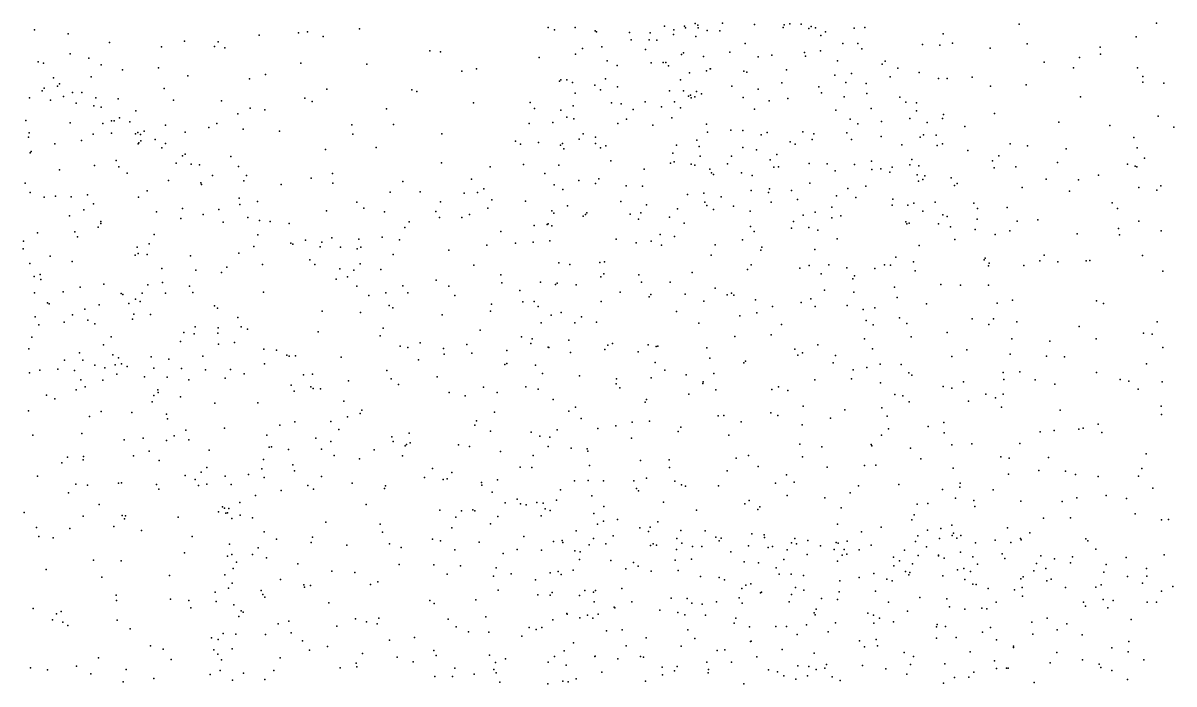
# Model space of a CAD drawing. Header units: metres. Extents: x -24.3 to 24.3, y -27.7 to 27.7.
# Drawn here: x -0.16 to 5.87, y 6.93 to 10.39 of the extents above; entities that cross this region are included whole.
import ezdxf

# ---------------------------------------------------------------- set-up
doc = ezdxf.new("R2010")
doc.units = ezdxf.units.M

msp = doc.modelspace()

# ---------------------------------------------------------------- linework, layer by layer
for p in [(2.5916, 10.368, -11.9312), (2.7315, 10.3675, -2.9335), (3.2003, 10.374, 3.902), (3.3048, 10.3741, -7.5598), (3.3093, 10.3666, 0.0997), (3.3599, 10.3876, -10.7801), (3.3752, 10.3801, 15.201), (3.3766, 10.366, -9.9336), (3.5036, 10.3909, 0.2946), (3.6707, 10.3831, -28.6765), (3.821, 10.3677, 1.9902), (3.8275, 10.3821, -1.31), (3.8572, 10.3864, 12.2356), (3.9151, 10.3842, -28.3727), (3.9674, 10.3721, 1.0213), (4.2494, 10.3672, -26.779), (5.0574, 10.3842, -1.5072), (5.7768, 10.3909, 3.2734), (-0.0987, 10.3561, 11.7432), (0.078, 10.3352, 0.2686), (1.0773, 10.3275, -28.4371), (1.2837, 10.3402, -12.4934), (1.3303, 10.3455, -0.3689), (1.4135, 10.3206, 12.1791), (1.6031, 10.3614, -0.4436), (2.6243, 10.3551, -29.1812), (2.8365, 10.3498, -4.877), (2.8437, 10.3447, -11.737), (3.0176, 10.3408, 17.2424), (3.1245, 10.3388, 15.4804), (3.2469, 10.3315, -7.1062), (3.2484, 10.3558, -29.0369), (3.3644, 10.32, 2.5595), (3.4237, 10.3519, 12.2093), (3.4892, 10.3505, -1.4582), (3.9564, 10.3628, 1.6217), (3.9909, 10.3654, 18.0744), (4.018, 10.3258, 1.384), (4.0427, 10.3457, 14.4723), (4.1928, 10.3639, -27.2718), (4.6596, 10.3346, 4.3822), (5.6697, 10.3187, -24.3045), (0.2947, 10.2895, 0.1009), (0.5667, 10.2663, -0.067), (0.6876, 10.2964, 12.075), (0.8433, 10.2688, -28.1248), (0.8622, 10.2917, -0.2164), (0.8976, 10.2611, 12.1545), (1.972, 10.2457, 12.3047), (2.7708, 10.2573, 16.7178), (2.8718, 10.2663, -0.276), (3.0256, 10.3025, -6.1321), (3.0998, 10.2516, 17.4909), (3.1191, 10.3037, 3.3652), (3.1607, 10.3004, 3.6626), (3.6228, 10.2845, 17.9321), (4.1338, 10.2838, -28.0614), (4.2127, 10.2836, -27.6412), (4.2334, 10.2564, 14.2953), (4.5513, 10.2789, 14.0065), (4.6425, 10.2755, -25.7391), (4.7087, 10.2859, 13.1086), (4.905, 10.2597, 4.1196), (5.0987, 10.2828, 3.9416), (5.4812, 10.2654, 3.4867), (-0.0789, 10.1881, 14.5529), (0.0886, 10.2292, -26.3529), (0.1855, 10.2076, -12.6936), (2.0272, 10.2407, -12.2825), (2.5442, 10.2105, 12.2746), (2.7343, 10.2278, -3.682), (2.8995, 10.1931, -2.4753), (3.2884, 10.2254, 17.7015), (3.2987, 10.2346, -1.7134), (3.4039, 10.2154, -9.3469), (3.5421, 10.2384, -29.0061), (3.69, 10.2133, 12.2774), (3.7616, 10.2223, 2.1894), (3.9332, 10.2363, 0.6918), (3.9381, 10.217, 4.6501), (4.0167, 10.245, 1.8752), (4.1052, 10.1938, 12.5067), (4.3563, 10.1915, -27.088), (5.1878, 10.1862, 3.7652), (5.3734, 10.2103, -24.6028), (5.483, 10.2274, 18.0835), (-0.052, 10.1805, 12.0517), (0.2508, 10.1726, -26.7902), (0.3614, 10.1466, 12.1784), (0.5502, 10.1568, -12.5666), (1.2966, 10.1817, -28.8247), (1.6417, 10.1761, -12.4115), (2.1395, 10.1386, -0.5146), (2.2155, 10.1513, -29.3146), (2.9518, 10.1689, -29.3296), (3.1297, 10.1822, -6.6833), (3.1937, 10.1843, 15.3058), (3.2073, 10.1844, 3.0898), (3.2213, 10.1662, -0.1402), (3.3316, 10.1305, -29.2623), (3.4195, 10.1407, 0.0184), (3.4386, 10.1508, -10.9418), (3.4416, 10.1508, 4.2908), (3.6155, 10.1382, 2.441), (3.6309, 10.1333, 0.2252), (3.8386, 10.1459, 14.6375), (4.1785, 10.1263, 1.063), (4.34, 10.1761, 12.6642), (4.4224, 10.1543, -26.5412), (4.534, 10.1315, 12.9829), (5.3423, 10.1558, -1.7711), (5.6773, 10.1559, 3.1914), (0.001, 10.1036, 15.0517), (0.0322, 10.072, 15.6112), (0.1975, 10.1095, 0.1935), (0.7049, 10.1154, 12.2735), (1.0271, 10.0981, 12.3428), (1.1112, 10.1214, -0.3393), (2.6497, 10.0873, 16.6242), (2.6568, 10.0943, 16.19), (2.6883, 10.0929, 16.9311), (2.7183, 10.0797, -4.3236), (2.8345, 10.0656, -5.3593), (2.8911, 10.0995, -5.6684), (3.2846, 10.0935, -7.4449), (3.815, 10.0777, 18.066), (4.0924, 10.1183, 14.4184), (4.1501, 10.0795, 1.9505), (4.2559, 10.0743, -1.521), (4.3809, 10.1089, 4.4797), (4.6348, 10.1001, 13.5311), (4.6797, 10.1005, 4.2188), (4.8104, 10.1071, -1.6268), (5.0937, 10.0677, 18.153), (5.7047, 10.0808, -1.9454), (5.705, 10.1115, 18.0023), (5.8151, 10.0771, -23.976), (-0.0586, 10.0366, 16.083), (-0.0479, 10.05, 0.4768), (0.0216, 10.0601, 14.1607), (0.0539, 10.0064, 12.6749), (0.1002, 10.028, 15.3561), (0.1495, 10.0268, 14.6837), (0.5807, 10.0485, -0.0724), (1.4327, 10.044, -29.0576), (1.8764, 10.0419, 12.4368), (1.9033, 10.0328, -0.5661), (2.7315, 10.0235, 12.3703), (2.8643, 10.0419, 17.3117), (2.9543, 10.0577, 15.6126), (3.2263, 10.0355, 3.4704), (3.2998, 10.0364, 12.3335), (3.3256, 10.0086, -1.9375), (3.3356, 10.0126, -7.8585), (3.3581, 10.005, 2.9434), (3.3676, 10.0325, 17.8564), (3.3938, 10.0207, -8.4767), (3.5533, 10.0597, -10.1091), (3.6903, 10.0453, -1.6309), (4.009, 10.0567, 2.188), (4.0222, 10.0263, 0.6468), (4.1405, 10.0052, 18.148), (4.2598, 10.0217, 1.3583), (4.9063, 10.0609, -25.261), (5.3785, 10.0045, 18.0648), (-0.125, 10.0001, 13.3675), (-0.0153, 9.9875, 13.1155), (0.1187, 9.9717, 12.9119), (0.2127, 9.9585, 15.0708), (0.2218, 9.9988, 14.364), (0.2505, 9.9505, -12.4345), (0.3389, 9.9938, 12.7028), (0.6296, 9.9879, 12.6336), (0.8803, 9.9835, 12.5176), (1.0305, 9.9454, -28.7641), (1.3165, 9.9973, -0.4277), (1.3547, 9.9802, 12.4444), (2.2006, 9.974, 12.4546), (2.4971, 9.9757, 12.4236), (2.7225, 9.9572, -3.5169), (2.9228, 9.9733, -0.3754), (2.9731, 9.9681, 12.3803), (3.0997, 9.9781, -11.5884), (3.1852, 9.9528, 17.7557), (3.2522, 9.9784, 3.2025), (3.283, 9.9473, 3.6683), (3.3397, 10.0003, 4.0449), (3.6118, 10.0007, 4.3622), (3.7474, 9.9841, 12.4196), (3.8458, 9.9953, 2.4241), (4.2829, 9.9441, 1.7324), (4.4329, 10.0025, 18.1586), (4.4639, 9.9765, 4.2832), (4.5203, 9.9727, 13.9334), (0.3458, 9.8947, 14.6703), (0.4311, 9.9308, -27.6755), (0.966, 9.9156, -0.3114), (1.1075, 9.937, 12.5181), (1.7449, 9.9428, -29.3002), (2.5191, 9.9437, 16.2965), (2.6568, 9.9349, 15.9866), (2.6879, 9.8992, -29.5508), (2.7247, 9.8898, -11.9726), (3.0008, 9.8874, 15.4227), (3.0353, 9.9389, -6.466), (3.2384, 9.8941, 15.1618), (3.6706, 9.9408, 0.127), (4.0967, 9.9355, 12.655), (4.1725, 9.8882, 14.3468), (4.4851, 9.8914, -27.9888), (4.5195, 9.9318, -26.9554), (4.6562, 9.8922, -25.9845), (4.6604, 9.9131, 4.0574), (4.9284, 9.9177, 3.7832), (5.7846, 9.9042, -22.1176), (-0.1448, 9.8805, -26.0842), (0.0887, 9.8694, 0.3362), (0.2593, 9.8651, -27.0966), (0.304, 9.8798, 15.5689), (0.3178, 9.8795, 13.0852), (0.4011, 9.8738, 0.0785), (0.4755, 9.8245, 14.0088), (0.5867, 9.8572, 13.0237), (0.815, 9.8442, -28.5444), (0.8564, 9.8645, -12.3965), (0.9942, 9.8353, 12.8113), (1.1838, 9.8244, 12.6892), (1.5636, 9.8577, 12.5802), (1.7814, 9.8592, 12.5546), (2.4917, 9.8652, 16.7369), (2.6162, 9.8702, -0.4792), (2.9551, 9.8654, -2.6493), (3.1391, 9.8561, -2.3035), (3.4192, 9.8623, 12.4324), (3.5479, 9.8309, 2.868), (3.6104, 9.8287, 14.8295), (4.2123, 9.8635, 12.8284), (4.336, 9.8761, 1.1096), (4.5758, 9.8698, 13.4798), (4.7719, 9.8494, 18.1293), (5.2643, 9.8722, -24.71), (5.5312, 9.8544, 3.0566), (5.8678, 9.8455, 2.7742), (-0.1298, 9.7931, 21.904), (-0.127, 9.8155, 22.3041), (0.1471, 9.7756, 16.3577), (0.2083, 9.8094, 16.1338), (0.3044, 9.8141, 15.8894), (0.4303, 9.8116, 15.0631), (0.442, 9.8173, 13.6884), (0.447, 9.7642, 15.6997), (0.4571, 9.8081, 13.3484), (0.4573, 9.7738, 15.3982), (0.5339, 9.7808, 14.4655), (0.6902, 9.8195, -0.121), (1.5675, 9.8087, -12.319), (2.0344, 9.8109, -12.3131), (2.4191, 9.7721, 16.4373), (2.5395, 9.766, 15.8241), (2.7532, 9.7831, -3.2489), (2.7746, 9.8118, 15.6225), (2.8386, 9.7937, 17.5504), (3.3687, 9.7785, 17.9816), (3.4253, 9.8202, 4.1396), (3.7063, 9.8057, -10.2895), (3.7379, 9.818, 2.7471), (3.8577, 9.7697, -29.2485), (3.9239, 9.8215, 18.1249), (3.9726, 9.7808, 2.6021), (3.9816, 9.8103, 14.514), (4.1554, 9.8161, 0.6871), (4.1785, 9.7809, 4.2977), (4.3343, 9.7965, 2.1189), (4.5394, 9.793, 18.124), (4.5555, 9.8063, 13.7912), (4.6223, 9.8047, -26.2911), (5.6575, 9.7927, 17.9768), (-0.1206, 9.7123, 16.837), (-0.1153, 9.7194, 0.725), (0.007, 9.7581, 0.5141), (0.4446, 9.7596, -12.2483), (0.5685, 9.7377, 14.7635), (0.5865, 9.7614, 14.2196), (0.6903, 9.7055, 13.9991), (1.4247, 9.729, 12.8086), (1.6903, 9.7395, -0.5644), (2.4467, 9.7563, 12.5629), (2.6551, 9.7516, -4.0737), (2.6663, 9.7608, -4.6762), (2.6732, 9.7331, 17.3599), (2.839, 9.7609, -5.8303), (2.8644, 9.7373, 12.5319), (2.8921, 9.7491, -0.4421), (3.2437, 9.7098, -11.5415), (3.2637, 9.7524, -0.3483), (3.3821, 9.7443, 3.1581), (3.6103, 9.7401, -9.4823), (3.6811, 9.7281, -9.8584), (3.885, 9.7575, 12.6277), (4.4428, 9.7528, 4.0867), (4.6283, 9.7494, -27.5006), (4.6554, 9.7585, 3.8938), (4.7885, 9.7244, -25.6492), (5.0097, 9.7586, 18.111), (5.1013, 9.7475, -24.9568), (5.3039, 9.7326, 3.0841), (5.6754, 9.7386, -21.7748), (0.2158, 9.6446, 0.3051), (0.3292, 9.6724, -27.5482), (0.6431, 9.6576, 15.2134), (0.6764, 9.6959, 13.7729), (0.7211, 9.6527, 14.4842), (0.766, 9.6485, 13.5744), (0.9296, 9.6924, 13.3467), (2.0324, 9.6601, 12.6921), (2.4619, 9.6501, -0.5826), (2.6475, 9.6475, 12.6081), (2.9184, 9.6692, -6.2354), (3.2311, 9.6577, -7.5037), (3.2512, 9.6645, 15.0718), (3.3404, 9.6523, -8.0273), (3.359, 9.647, 3.4624), (3.3861, 9.6942, 3.7892), (3.5292, 9.6537, -9.0055), (3.5509, 9.6943, -0.1756), (3.7541, 9.6743, -10.582), (3.7885, 9.7023, 4.287), (3.957, 9.6567, 0.2477), (4.0512, 9.6545, 12.8456), (4.195, 9.6515, 2.5739), (4.2848, 9.6677, 0.7844), (4.4852, 9.6488, 13.9497), (4.4955, 9.677, 1.8391), (4.5325, 9.6436, -28.4958), (4.9178, 9.6696, -1.8613), (4.9502, 9.6967, 3.4502), (5.2575, 9.6614, -1.9538), (5.6238, 9.6525, -22.3573), (5.7135, 9.6841, -23.94), (0.0325, 9.6227, 22.033), (0.3421, 9.639, 16.3307), (0.3864, 9.6061, -27.8366), (0.8333, 9.5939, 14.2249), (0.9695, 9.6406, -28.8999), (1.0106, 9.5937, 13.5348), (1.4622, 9.6044, 13.0047), (2.2873, 9.638, 16.6487), (2.5743, 9.6028, -12.1287), (3.0932, 9.6256, -6.9452), (3.4371, 9.6261, 3.9965), (3.4467, 9.6068, -8.6773), (3.4558, 9.5984, 14.9041), (3.6025, 9.6072, -11.0709), (3.6597, 9.5923, 18.1079), (3.7732, 9.6364, 14.6905), (3.7977, 9.6391, 0.0405), (4.0944, 9.6178, 0.4151), (4.2851, 9.625, 14.2289), (4.3337, 9.628, 13.0927), (4.3794, 9.61, 18.1571), (4.3927, 9.6366, 2.2938), (4.5236, 9.5974, 1.3311), (4.5627, 9.591, 3.7766), (4.9266, 9.6329, -25.3509), (5.0397, 9.6392, 3.2476), (5.4729, 9.5942, 17.998), (5.6654, 9.6418, 2.791), (5.673, 9.6387, -2.0494), (-0.1473, 9.5526, 21.3052), (0.6026, 9.5676, 15.9238), (0.7716, 9.5539, -12.1278), (0.7761, 9.5455, 15.549), (0.9973, 9.5654, -0.2849), (1.1923, 9.5464, 13.4177), (1.3503, 9.5795, -0.4903), (1.4636, 9.5533, -12.1911), (1.8308, 9.5617, -0.6111), (2.1891, 9.5745, 16.1677), (2.2537, 9.5236, 12.7556), (2.6223, 9.544, -4.322), (2.7518, 9.5675, -5.6146), (2.8395, 9.5504, 12.6471), (2.8566, 9.575, 15.3224), (2.9995, 9.5386, 17.8988), (3.0855, 9.5378, 12.6297), (3.7493, 9.5242, 12.6851), (3.9618, 9.5528, 4.2093), (4.1597, 9.5251, 18.2195), (4.2535, 9.5368, -29.0381), (4.5296, 9.564, 13.6327), (4.5521, 9.5717, 2.1282), (4.701, 9.5806, -26.787), (4.7191, 9.5402, -27.1404), (4.7319, 9.5509, 3.5001), (5.0735, 9.5304, 3.0428), (5.199, 9.5745, 18.0394), (5.3687, 9.5702, -24.5088), (5.6829, 9.5306, 17.9635), (5.7992, 9.5382, -23.6663), (-0.1212, 9.5035, -11.8348), (-0.0484, 9.4799, -26.4368), (0.0107, 9.4855, 21.6333), (0.0941, 9.4807, 22.2578), (0.179, 9.492, 16.8403), (0.4458, 9.4799, 16.5573), (0.4907, 9.5135, -28.2338), (0.9727, 9.475, 14.3974), (1.7629, 9.5061, -12.2327), (1.9206, 9.5077, 12.8994), (2.1512, 9.5002, -29.7058), (2.2209, 9.5044, 17.0163), (2.2962, 9.4659, 15.7723), (2.6682, 9.5204, 17.6618), (3.3208, 9.4943, 18.121), (3.4065, 9.501, 12.6653), (3.4968, 9.4811, -0.3479), (3.6541, 9.5153, -1.9824), (3.7454, 9.504, -29.4636), (3.8644, 9.5143, 18.1813), (3.8966, 9.4682, -10.3863), (4.0999, 9.4866, 14.4085), (4.2023, 9.4782, 3.9416), (4.3959, 9.4697, 2.7238), (5.3215, 9.5107, 2.8792), (5.7777, 9.5156, -22.8704), (0.1601, 9.4136, 21.9417), (0.2094, 9.4449, -27.2548), (0.5398, 9.4025, -11.8875), (0.6769, 9.4207, -28.5092), (0.8673, 9.4155, 15.9091), (0.9769, 9.4414, 14.811), (1.0687, 9.4576, 13.846), (1.4311, 9.4085, 13.3975), (1.5893, 9.4528, -0.5551), (1.6254, 9.423, -29.5165), (1.7348, 9.4036, 13.1148), (2.003, 9.405, 16.8748), (2.0268, 9.455, 16.3042), (2.2748, 9.4221, 17.2542), (2.4716, 9.4587, 17.5003), (2.6108, 9.4088, 15.4183), (2.6925, 9.4337, -3.4409), (2.9706, 9.4575, -6.6099), (3.1058, 9.4397, -29.7529), (3.269, 9.4186, -0.4593), (3.4121, 9.4537, -29.6533), (3.4226, 9.4363, 3.395), (3.4568, 9.416, -11.4234), (3.5619, 9.432, 3.6379), (3.6491, 9.4072, 3.357), (3.7579, 9.4544, 3.1222), (3.989, 9.4019, 0.0916), (4.0759, 9.4272, 3.0463), (4.3914, 9.4379, 13.2541), (4.4744, 9.4385, 2.9814), (4.5065, 9.4475, 1.0871), (4.5519, 9.4062, 3.208), (4.6174, 9.4538, 1.5834), (4.8199, 9.4481, 3.084), (4.8392, 9.42, 2.6978), (4.994, 9.4265, 18.0874), (5.5439, 9.4508, -22.0854), (5.5728, 9.4212, 2.617), (0.084, 9.3824, 17.1576), (0.2488, 9.3525, 22.4979), (0.2489, 9.342, 0.526), (0.6678, 9.3674, 16.5374), (0.7842, 9.3889, 16.1621), (0.8896, 9.3487, -0.1397), (1.0189, 9.3741, 15.271), (1.0786, 9.3584, 15.669), (1.1355, 9.3516, 14.2989), (1.2356, 9.3415, -0.3954), (1.8632, 9.3499, 16.0939), (2.0218, 9.3736, 15.8331), (2.1391, 9.374, -0.6957), (2.1783, 9.3895, 12.9167), (2.6199, 9.3956, -3.8061), (2.7736, 9.3811, -0.5954), (2.7868, 9.389, -5.9569), (2.793, 9.398, -3.1535), (3.0209, 9.3911, -0.5304), (3.0643, 9.3642, -2.623), (3.0756, 9.3983, 15.1492), (3.2266, 9.3744, -7.6804), (3.3026, 9.3436, -8.0512), (3.8759, 9.3523, -9.8254), (3.9268, 9.386, 3.3171), (4.0766, 9.3714, -29.293), (4.1242, 9.3819, 3.7357), (4.4644, 9.3513, 13.4613), (4.4804, 9.3444, 18.2067), (4.6578, 9.3881, 2.2615), (4.6796, 9.3782, 1.7885), (4.8371, 9.3644, -26.1041), (5.0475, 9.3542, -1.9201), (5.1545, 9.3618, 2.7442), (5.683, 9.354, -21.797), (-0.0833, 9.2933, 1.1632), (0.1127, 9.2992, -26.851), (0.2349, 9.3227, 22.7711), (0.5284, 9.2849, 0.1601), (1.0715, 9.2823, -11.9186), (1.8413, 9.3214, 16.3094), (2.3427, 9.2999, 17.5878), (2.5178, 9.3311, 17.7411), (2.5855, 9.3364, -4.8428), (2.5903, 9.3397, -4.5392), (2.6094, 9.3304, -5.1757), (3.1782, 9.284, -11.7982), (3.65, 9.3264, 18.2353), (3.6702, 9.3007, 12.8093), (3.865, 9.318, -0.1222), (3.9553, 9.3207, -1.9753), (4.0036, 9.3069, 12.9732), (4.4692, 9.3404, 13.8679), (4.6347, 9.3396, 1.3439), (4.6979, 9.3249, -28.3531), (4.8264, 9.3102, -26.7311), (4.9311, 9.2847, -25.593), (5.0081, 9.3039, 2.4742), (5.361, 9.2877, 18.0483), (5.5768, 9.3151, -24.0591), (5.5834, 9.2831, 18.0144), (5.801, 9.3042, 17.977), (-0.1571, 9.2498, 1.7865), (0.1261, 9.2721, 21.5531), (0.5019, 9.2347, 16.9743), (1.0494, 9.2213, 16.4108), (1.2437, 9.2392, 15.4275), (1.2544, 9.234, 14.6017), (1.321, 9.2549, 14.1356), (1.4067, 9.245, 15.9333), (1.458, 9.2671, 13.6676), (1.5998, 9.2591, -12.0936), (1.7209, 9.2712, -0.5954), (1.8124, 9.2571, 16.9654), (2.2691, 9.2287, -29.8422), (2.4204, 9.2388, -0.73), (2.5129, 9.2447, -12.1781), (2.5996, 9.2518, 12.914), (2.9476, 9.2602, 18.0702), (3.0518, 9.2412, -7.0995), (3.1298, 9.2488, 12.8227), (3.1843, 9.2282, -0.5445), (3.2524, 9.2743, 18.2285), (3.4656, 9.2297, 12.8376), (3.6093, 9.2562, -9.0621), (4.105, 9.2622, 18.2975), (4.5332, 9.2275, 0.8885), (4.7204, 9.2586, 1.588), (-0.1588, 9.2093, 21.0449), (-0.0161, 9.1715, 23.2534), (0.4289, 9.1754, 21.9598), (0.4383, 9.2181, 22.3589), (0.4445, 9.1844, 0.3365), (0.4908, 9.18, -11.6038), (0.7181, 9.1735, 0.0402), (0.9706, 9.187, 16.644), (1.3965, 9.2201, 16.372), (1.5042, 9.2178, 15.685), (1.59, 9.2092, 16.6918), (1.6107, 9.2173, 16.216), (1.7792, 9.179, 15.6356), (2.0714, 9.2022, 15.5811), (3.4443, 9.1764, -0.4839), (3.7053, 9.2016, 14.69), (3.7089, 9.2186, -0.3392), (3.9872, 9.206, 14.506), (4.4118, 9.1659, -28.9793), (5.1878, 9.1765, -24.9832), (5.7024, 9.175, -23.3527), (-0.1224, 9.1327, 17.6956), (0.0981, 9.1424, 17.503), (0.5676, 9.1057, 22.7336), (0.9092, 9.1129, -11.699), (1.0944, 9.1272, -0.2237), (1.3422, 9.1511, 15.014), (1.3686, 9.1278, 16.7389), (1.5, 9.1042, -0.501), (1.607, 9.1314, 15.3726), (1.7149, 9.1021, 17.212), (2.2021, 9.1239, 13.1776), (2.6474, 9.1359, -3.5891), (2.705, 9.1279, 18.024), (2.8618, 9.137, -12.0729), (2.8852, 9.1407, -6.5392), (3.6349, 9.1014, 18.3889), (3.6536, 9.1258, -29.6194), (3.9086, 9.109, 18.3961), (3.9578, 9.122, -0.1678), (4.0603, 9.1257, -10.0325), (4.1556, 9.1106, 13.1347), (4.3007, 9.1064, 13.3209), (4.3523, 9.1262, 0.397), (4.384, 9.1232, 14.062), (4.5037, 9.1407, 0.6871), (4.8739, 9.1519, -27.3845), (4.8787, 9.1603, 1.8847), (4.8969, 9.1204, -26.3564), (4.9005, 9.1352, 18.185), (5.0812, 9.1219, 2.1469), (5.1647, 9.1467, 18.1265), (5.2599, 9.1408, 2.4132), (5.4075, 9.1471, -1.9888), (5.4269, 9.1475, -24.3892), (-0.1004, 9.0651, 2.438), (-0.0686, 9.0757, 2.067), (-0.0661, 9.0489, 23.5392), (0.7461, 9.0986, 17.032), (0.8798, 9.086, -28.869), (1.4816, 9.0508, 14.6511), (1.5406, 9.0623, -29.5345), (1.5737, 9.0973, 14.0595), (2.0053, 9.0454, -12.1381), (2.3429, 9.073, 15.3886), (2.8671, 9.0627, -0.6792), (2.8817, 9.0791, 15.0551), (3.0663, 9.0739, -29.8391), (3.3444, 9.0858, 14.8475), (4.0206, 9.0783, -10.775), (4.1862, 9.0517, 14.2838), (4.1951, 9.0684, 18.3636), (4.5118, 9.0941, -1.9581), (5.8091, 9.093, 18.1743), (0.0522, 8.9842, 1.508), (0.1406, 9.0083, -11.2676), (0.2637, 9.0237, 21.3819), (0.4955, 9.0217, -28.2206), (0.5723, 9.034, 23.0899), (0.7132, 9.0144, 22.5928), (0.7309, 8.9809, 22.933), (1.1011, 8.9835, 17.1576), (1.5898, 9.0135, 14.3235), (1.8293, 9.0166, 13.6823), (1.8556, 8.9799, 15.2526), (2.0714, 9.0144, 13.3829), (2.348, 9.0318, 17.8909), (2.4433, 8.9916, -0.7829), (2.5503, 9.0356, -4.3367), (2.6293, 9.023, -5.5744), (2.6382, 9.0292, 13.1155), (2.738, 9.0208, -29.911), (2.9674, 8.9828, -6.953), (3.0799, 9.0356, -7.3464), (3.23, 9.0353, -7.879), (3.4652, 9.0034, -2.3351), (4.0383, 8.9938, 14.4683), (4.1911, 8.9832, -29.2447), (4.4048, 9.009, 13.8152), (4.6462, 9.022, 0.974), (4.75, 9.0187, 1.286), (4.8964, 9.0199, 1.688), (-0.098, 8.979, 2.9712), (-0.0313, 8.9262, 2.6763), (-0.0212, 8.9212, 23.7823), (0.3549, 8.9758, 17.5604), (0.3631, 8.9707, 23.4018), (0.395, 8.9235, -27.8912), (0.43, 8.9462, -11.3034), (0.4538, 8.9339, 0.5501), (0.4652, 8.9768, 21.6286), (0.5868, 8.9782, 21.836), (1.6518, 8.9659, 15.0293), (1.7404, 8.9783, 17.4851), (2.1026, 8.965, 15.26), (2.2935, 8.9201, -12.1636), (2.4583, 8.9328, 13.2686), (2.5171, 8.9331, 18.0756), (2.8681, 8.9331, 13.0634), (3.1194, 8.9586, -2.6913), (3.1286, 8.9696, -0.6454), (3.3089, 8.9723, -8.2146), (3.4052, 8.9359, -29.7821), (3.5283, 8.9692, -8.8266), (3.5514, 8.9781, -0.5034), (3.5639, 8.9661, -11.5081), (3.6768, 8.9422, 12.9597), (3.916, 8.9287, 13.0321), (3.9663, 8.9469, -9.5823), (4.4191, 8.9546, 18.3634), (4.5726, 8.922, 0.6183), (4.9415, 8.9243, -26.6491), (5.0229, 8.9409, -25.7901), (5.4613, 8.9373, 18.1862), (5.4988, 8.9229, 2.326), (0.1009, 8.8647, 21.1768), (0.1657, 8.8941, -26.8476), (0.2402, 8.9162, 23.6234), (0.422, 8.8673, 21.4058), (0.5085, 8.8664, 23.5397), (0.8436, 8.9117, 17.304), (0.8594, 8.899, -11.4281), (1.408, 8.8831, 17.4632), (1.609, 8.8763, -11.8833), (1.7587, 8.9121, 13.9371), (1.7776, 8.9013, -0.5943), (2.0358, 8.8638, 13.6541), (2.2892, 8.8825, 15.1495), (2.5386, 8.9068, 15.0598), (2.607, 8.8629, -3.7341), (2.6593, 8.8757, -0.7873), (3.2636, 8.8812, 12.9808), (3.5948, 8.8593, 18.5952), (3.6842, 8.8752, -9.1046), (3.7653, 8.9072, -2.165), (3.9882, 8.9069, 18.5433), (4.1563, 8.9127, 13.2319), (4.2411, 8.8926, -10.219), (4.3019, 8.9002, 13.4429), (-0.0958, 8.8542, 3.2446), (-0.0759, 8.8113, 18.0371), (0.0572, 8.8264, 2.479), (0.1803, 8.8357, 17.8396), (0.2173, 8.817, 1.398), (0.4144, 8.8407, 17.7278), (0.7425, 8.8009, 21.748), (0.9653, 8.8502, 22.4464), (0.9837, 8.8004, 22.9732), (2.5549, 8.8229, -5.162), (2.7314, 8.8215, -12.1407), (2.7651, 8.8541, 18.3229), (2.8438, 8.8258, -3.1248), (3.3798, 8.8201, 18.618), (3.812, 8.8141, 14.6246), (4.2569, 8.8337, 0.0298), (4.2925, 8.8116, 14.2491), (4.4304, 8.8487, 13.971), (4.4696, 8.8187, -28.9245), (4.8112, 8.8426, -28.1945), (4.8984, 8.814, 1.4531), (4.9227, 8.8427, -27.2054), (5.0454, 8.8268, 18.2943), (5.3709, 8.8029, 2.1542), (5.7795, 8.8267, 18.3128), (-0.1132, 8.747, 20.9588), (0.3026, 8.7481, 1.0622), (0.6837, 8.7722, 0.3059), (0.7365, 8.7639, -28.4943), (0.8618, 8.7676, 0.1004), (0.8627, 8.7965, 23.3448), (1.0166, 8.7886, 22.2219), (1.3861, 8.7759, -29.4397), (1.7108, 8.7542, -29.6962), (1.7272, 8.7946, 17.8251), (2.2357, 8.7841, -29.9197), (2.4518, 8.7481, 18.2506), (3.5684, 8.7509, 14.7337), (3.7582, 8.7599, -0.4813), (4.4924, 8.7493, 0.3276), (4.6795, 8.7714, 18.3931), (5.019, 8.7388, -1.952), (5.4607, 8.739, -24.3705), (5.7087, 8.7689, -22.8442), (5.7541, 8.763, 2.3048), (-0.1289, 8.6865, 24.1696), (0.2625, 8.7068, 1.7686), (0.6654, 8.7248, -11.155), (0.865, 8.7102, 17.6655), (0.9478, 8.7186, 21.9308), (1.1029, 8.6848, 17.6586), (1.1689, 8.6785, -29.0957), (1.8157, 8.6999, 14.5442), (1.8558, 8.6934, 17.9912), (1.9214, 8.7178, -0.63), (2.0429, 8.6886, 13.8541), (2.1652, 8.709, -0.729), (2.5005, 8.7135, -4.8462), (2.5066, 8.7384, -4.3774), (2.5906, 8.6954, 13.3528), (2.5948, 8.6935, 14.9059), (2.6989, 8.732, -6.0838), (2.887, 8.6819, 13.2183), (2.9035, 8.7061, 14.8311), (2.9274, 8.7135, 18.5462), (3.1148, 8.7064, 13.0883), (3.1568, 8.6976, -0.7299), (3.1647, 8.6997, 18.6629), (3.421, 8.6913, -0.6662), (3.8833, 8.6844, 13.086), (4.0028, 8.7063, -2.1515), (4.2479, 8.7376, 18.5562), (4.2888, 8.6857, -10.7015), (4.7831, 8.6807, 1.0113), (5.2174, 8.7265, 2.0103), (5.8101, 8.6923, -22.4561), (0.0581, 8.6273, -26.3208), (0.1371, 8.6652, -10.9396), (0.1537, 8.6262, 2.8523), (0.3115, 8.6539, 24.1176), (0.3418, 8.6382, 21.2667), (0.5129, 8.6447, 17.9659), (0.6039, 8.6325, -28.1728), (0.7826, 8.6483, 23.8218), (1.223, 8.6537, 22.7543), (1.2342, 8.6482, 22.4902), (1.2686, 8.649, -11.4505), (1.5076, 8.6422, -0.3951), (1.9114, 8.6284, 14.3588), (2.0469, 8.658, -11.9992), (2.1904, 8.6631, 14.9642), (2.3737, 8.6768, 13.4882), (2.7077, 8.6662, -29.9771), (3.0623, 8.6697, -7.494), (3.4372, 8.6367, 18.7788), (3.6237, 8.6215, -8.9169), (3.8991, 8.6526, -29.4719), (3.9226, 8.6652, -9.3681), (4.0959, 8.6514, -0.3293), (4.7039, 8.6466, -28.4213), (5.0106, 8.6578, -26.3915), (5.1999, 8.6475, -25.2578), (5.2944, 8.6437, -1.8938), (-0.1248, 8.5612, 3.7132), (-0.0713, 8.5738, 18.2511), (0.0236, 8.5789, 3.4017), (0.1101, 8.5735, 24.3119), (0.2177, 8.6008, -26.8966), (0.2696, 8.5873, 2.3145), (0.3239, 8.6018, 2.0119), (0.3566, 8.6071, -27.3992), (0.3871, 8.5937, 1.6215), (0.5265, 8.5852, 0.8236), (0.6706, 8.5836, 24.0884), (0.797, 8.5756, 0.295), (0.927, 8.5774, 17.8646), (1.1058, 8.6083, -0.0748), (1.7462, 8.5724, -0.5268), (2.3632, 8.6046, -0.7827), (2.374, 8.6092, -12.1064), (2.5253, 8.6, -4.0327), (3.1518, 8.6146, -7.8362), (3.2012, 8.5739, -12.0136), (3.615, 8.6129, -11.6168), (4.0833, 8.6125, 18.7128), (4.1883, 8.5765, -29.1922), (4.2597, 8.5882, 14.3632), (4.3298, 8.6058, -0.0101), (4.4389, 8.6034, 13.6145), (4.48, 8.5597, -10.4644), (4.9739, 8.5626, 1.4305), (5.0609, 8.5651, -25.9553), (5.4619, 8.562, 18.3914), (5.7231, 8.6082, -1.7664), (0.1432, 8.5237, 3.2179), (0.2589, 8.5221, 2.6748), (0.3325, 8.5533, 18.1019), (0.478, 8.5389, 24.2544), (0.5962, 8.5382, 21.3587), (0.7099, 8.5247, 0.4907), (0.8998, 8.5326, -28.6111), (1, 8.5556, 23.7652), (1.3099, 8.5503, 18.0188), (1.3562, 8.5528, 22.9026), (1.5458, 8.5182, 18.1114), (1.7686, 8.5285, -11.7489), (1.8075, 8.5003, 18.1919), (2.0089, 8.5402, 14.6466), (2.5618, 8.5563, -5.3078), (2.7558, 8.5452, 14.7362), (2.947, 8.5035, -0.8404), (2.9481, 8.5288, 18.7175), (3.131, 8.5349, 14.771), (3.3131, 8.5499, 13.1184), (3.4006, 8.5044, -8.5067), (3.4024, 8.5135, -29.7749), (3.4579, 8.5568, 14.7793), (3.9881, 8.5245, 13.2231), (4.1796, 8.5297, -11.0396), (4.3319, 8.5081, -9.877), (4.4949, 8.5488, 13.9498), (4.765, 8.5139, -28.1344), (4.9773, 8.5258, -26.7498), (5.1404, 8.5233, -25.5554), (5.2442, 8.5007, 18.4006), (5.5865, 8.5252, 2.1556), (5.6322, 8.5177, -23.9511), (5.8059, 8.5138, -23.1198), (-0.0353, 8.4441, 20.9235), (0.1195, 8.4712, 18.2285), (0.1666, 8.487, 21.1067), (0.5266, 8.4412, 1.2496), (0.5473, 8.4724, 18.1306), (0.5493, 8.4573, 1.0088), (1.246, 8.4953, 23.5355), (1.2612, 8.465, 21.9601), (1.3485, 8.4868, -29.2538), (1.3609, 8.4783, 23.259), (1.3989, 8.476, -0.258), (2.0724, 8.4577, 14.4418), (2.1556, 8.4408, 18.4237), (2.2521, 8.4861, 14.8067), (2.3243, 8.4584, 13.7927), (2.4733, 8.4869, 13.5712), (2.539, 8.4749, 18.5844), (2.9667, 8.4812, -7.2439), (3.3275, 8.4492, 18.9346), (3.4697, 8.4713, -0.7269), (3.7629, 8.4736, -2.3016), (3.7964, 8.4873, -0.5614), (3.8454, 8.4675, -11.4536), (4.4068, 8.4471, 18.6764), (4.4483, 8.4407, -2.0364), (4.6587, 8.4893, 18.5403), (4.7039, 8.4806, 0.6642), (4.8825, 8.4496, -27.5037), (4.973, 8.4481, -1.8978), (5.6803, 8.4756, 18.4866), (0.0079, 8.4253, 24.5308), (0.5173, 8.4083, 2.0523), (0.6664, 8.435, -10.8984), (0.8448, 8.4026, 18.1408), (1.0707, 8.4027, 23.9934), (1.5216, 8.4131, 22.3814), (2.6163, 8.4206, -5.714), (2.7341, 8.3812, -6.4059), (3.0984, 8.4079, -29.8781), (3.105, 8.4214, 13.2702), (3.9267, 8.3853, 18.9179), (4.3386, 8.3771, -0.1467), (4.4813, 8.4084, -28.7548), (4.7924, 8.413, 0.8673), (4.9332, 8.4295, -27.1403), (4.9649, 8.3817, 1.2938), (5.801, 8.3867, 2.2141), (-0.1307, 8.3616, 18.4254), (0.1895, 8.3314, 3.3203), (0.25, 8.3579, -10.7412), (0.4109, 8.3531, 2.8388), (0.5918, 8.3446, 1.5347), (0.5978, 8.3205, 1.833), (1.5396, 8.3301, 23.3885), (1.6065, 8.3477, -0.3826), (1.6147, 8.3657, 23.0012), (2.3108, 8.3551, 18.5889), (2.6993, 8.3593, -3.5525), (2.7635, 8.3223, -12.2073), (3.4813, 8.3364, 14.7029), (3.5116, 8.3365, 13.1934), (3.7573, 8.3507, 13.1992), (3.7931, 8.3368, 14.6846), (4.0695, 8.3238, 14.5701), (4.1435, 8.3662, -0.3896), (4.3666, 8.3342, 13.5147), (5.2713, 8.3658, -25.0958), (5.8025, 8.3419, -23.4265), (0.6932, 8.2612, 1.0277), (0.8962, 8.2718, -28.3333), (1.1858, 8.2868, 21.7368), (1.2647, 8.3045, -0.1116), (1.4522, 8.3058, 18.3228), (1.4948, 8.2644, 23.7349), (2.2061, 8.2874, -0.7092), (2.2158, 8.3102, 14.5433), (2.6381, 8.2621, 13.6096), (2.851, 8.2684, -6.932), (2.945, 8.2825, -0.8946), (3.03, 8.3018, -7.5872), (3.1219, 8.3081, -7.8774), (3.2855, 8.2763, -12.1098), (3.602, 8.3047, 19.0164), (3.9218, 8.2885, -0.5684), (4.3725, 8.2675, 14.3494), (4.5805, 8.2791, 14.068), (4.6629, 8.3013, 0.3975), (5.2398, 8.2583, 18.5131), (5.3693, 8.2649, 1.9143), (5.3926, 8.2705, -24.6382), (5.4712, 8.2918, -1.7687), (-0.1076, 8.2341, 3.8654), (0.1496, 8.2432, 18.3994), (0.3705, 8.2093, 21.154), (0.4703, 8.2192, 3.0005), (0.5922, 8.2066, 2.7025), (0.6324, 8.2314, -27.6778), (0.7101, 8.2092, 1.253), (1.1175, 8.234, 24.2372), (1.3748, 8.2178, -29.1154), (1.4532, 8.2004, -0.272), (1.7729, 8.2259, -0.5154), (1.7792, 8.2016, 22.278), (1.8623, 8.2442, 18.4859), (2.2887, 8.2556, 14.3091), (2.5013, 8.2497, 13.7979), (2.5476, 8.2295, -4.1734), (2.5994, 8.2237, 14.5663), (3.0279, 8.2179, 14.6374), (3.2717, 8.2536, -8.284), (3.5364, 8.2335, -2.4888), (4.3368, 8.235, 18.8466), (4.6643, 8.2459, -10.5792), (5.1668, 8.2523, 1.7148), (5.4895, 8.2482, 18.5565), (0.5021, 8.1498, -27.0927), (0.816, 8.1559, 24.5168), (1.1292, 8.1717, 21.5562), (1.142, 8.1735, -28.6931), (1.2314, 8.1595, 18.36), (1.4036, 8.1615, 24.0622), (1.6792, 8.1578, -29.4691), (1.8415, 8.1788, 23.1478), (1.849, 8.1847, 22.6253), (1.8688, 8.1942, 22.8576), (2.1208, 8.1834, 18.6487), (2.1791, 8.1742, -29.8292), (2.3406, 8.1486, -0.8147), (2.5912, 8.1746, -0.8722), (2.7109, 8.1667, -29.895), (2.7943, 8.1626, -3.3366), (2.7994, 8.151, 18.9585), (3.9091, 8.187, -11.5843), (4.0233, 8.1738, 13.2716), (4.2823, 8.1855, -2.1179), (4.2859, 8.1777, -9.7259), (4.4874, 8.1658, -28.5572), (4.7043, 8.1835, -1.9952), (4.8087, 8.1892, 0.7386), (5.0612, 8.1911, -26.13), (5.7229, 8.1375, -1.6059), (0.0444, 8.0897, 20.9377), (0.0738, 8.1196, 3.714), (0.1563, 8.1051, 24.8069), (0.1579, 8.1219, -26.1465), (0.4204, 8.1265, 24.7315), (0.5548, 8.1019, 18.3883), (1.1012, 8.1062, 0.1685), (1.2547, 8.0791, -0.0803), (1.4708, 8.1278, -11.2792), (1.6037, 8.1106, 21.9224), (1.8283, 8.1262, 23.4428), (2.5116, 8.1278, -4.5161), (3.0738, 8.1015, -2.9456), (3.2253, 8.1048, 13.3705), (3.5749, 8.1143, 13.2375), (3.6405, 8.1277, -29.5284), (3.922, 8.1217, -29.298), (4.3072, 8.0768, -11.277), (4.5421, 8.1104, 0.0212), (4.9604, 8.1212, 1.1186), (5.0051, 8.1139, 18.6351), (5.2115, 8.118, -25.4166), (-0.0837, 8.0195, 24.8833), (0.6908, 8.0232, 21.2522), (0.774, 8.0405, 2.5583), (0.804, 8.0644, 0.9583), (0.8998, 8.0203, 0.7156), (1.0212, 8.0283, 18.3882), (1.0922, 8.0576, 24.4863), (1.2633, 8.0476, -11.0656), (1.4034, 8.0182, 21.692), (1.9848, 8.06, 22.4482), (2.0859, 8.0396, 23.0447), (2.4443, 8.0667, 14.3322), (2.5056, 8.0656, 13.9646), (2.8074, 8.0751, -0.9185), (3.2265, 8.0648, 19.1847), (3.5279, 8.0481, -8.7974), (3.6898, 8.071, -9.0466), (3.8397, 8.0272, 13.2631), (4.0516, 8.0677, 19.0855), (4.2481, 8.0753, 14.5223), (4.712, 8.0616, 18.7956), (5.0016, 8.03, -26.4044), (5.1609, 8.0494, -1.8091), (5.3003, 8.0466, 1.7796), (5.3522, 8.028, 18.629), (5.4706, 8.0181, -24.4757), (5.682, 8.0207, 2.0676), (5.6991, 8.0606, 18.6497), (0.118, 7.9772, 18.5826), (0.1795, 7.9736, 3.584), (0.3405, 7.9825, 21.0773), (0.3577, 7.9851, 3.329), (0.5409, 7.9768, -26.8139), (0.7428, 8.0017, -27.4421), (0.7607, 7.9707, 24.7171), (0.8042, 7.9781, 1.7269), (0.9313, 7.9764, -10.8287), (1.1032, 8.0125, -28.377), (1.3329, 7.9717, 18.5284), (1.5648, 7.9835, 24.1655), (1.7337, 7.9554, 18.635), (1.7395, 7.97, 24.0134), (1.9429, 8.012, 23.6239), (2.0403, 8.0018, -0.7272), (2.0623, 8.0052, 23.2738), (2.2421, 7.9874, 22.6878), (2.2437, 7.9729, 22.453), (2.326, 8.0004, -12.0438), (2.7293, 7.9951, -6.5644), (2.8008, 7.9978, 14.5181), (2.8799, 7.9951, 19.0916), (3.0397, 7.9953, -0.9523), (3.105, 8.0089, 14.5742), (3.2539, 7.9928, -29.7162), (3.2897, 7.9752, -8.4019), (3.3095, 7.9671, -2.7136), (3.4831, 7.9695, 14.5771), (3.782, 7.984, 14.5716), (3.8793, 7.988, -0.6949), (4.2158, 7.9689, 13.4055), (4.4272, 7.9767, -0.2601), (4.7466, 7.9629, -27.4936), (4.7487, 7.9834, 0.3807), (5.7569, 7.9573, -23.7599), (0.0796, 7.9319, -25.9042), (0.5531, 7.952, 24.8301), (1.0578, 7.9178, -28.0501), (1.1924, 7.9456, 21.4688), (1.3628, 7.9519, -28.7967), (2.2969, 7.9357, 23.0024), (2.4287, 7.9, -29.8036), (2.6348, 7.8949, -6.0366), (2.6555, 7.9482, -3.8929), (2.8201, 7.9162, -7.0093), (3.053, 7.9546, -12.3043), (3.0637, 7.9433, -7.866), (3.8428, 7.9194, 19.251), (4.0397, 7.906, 14.5359), (4.1714, 7.9332, -28.8614), (4.6557, 7.9507, 0.1627), (4.7246, 7.9039, -10.0599), (4.9207, 7.9488, -10.6339), (5.3584, 7.9064, -24.7708), (5.5121, 7.9188, 1.8973), (5.6185, 7.9026, -24.0586), (0.2393, 7.8716, 24.9748), (0.8859, 7.8594, 1.8917), (0.8965, 7.8526, 18.5118), (0.9194, 7.8508, 0.8678), (0.976, 7.8812, 24.7055), (1.6375, 7.872, 21.693), (2.0237, 7.8415, 23.9227), (2.1378, 7.8382, -29.634), (2.1973, 7.843, 23.6198), (2.2068, 7.838, 18.8932), (2.3657, 7.881, 22.0865), (2.4464, 7.8747, -0.9269), (2.4751, 7.8706, 22.8782), (2.5314, 7.8818, -4.8516), (2.565, 7.8788, 22.6121), (2.5744, 7.849, 22.3297), (2.6006, 7.8405, -12.2014), (2.882, 7.8615, 13.7678), (3.1945, 7.8843, 13.491), (3.3671, 7.8411, -0.9559), (3.6204, 7.8752, -2.4979), (3.6432, 7.8926, -12.0909), (3.6895, 7.8462, -29.3678), (3.6984, 7.8587, 13.29), (4.1256, 7.8534, -11.6373), (4.523, 7.8728, -2.0214), (4.5794, 7.8768, 13.7615), (4.8199, 7.8932, -27.1093), (4.8247, 7.8613, -1.887), (5.0665, 7.8895, -25.9243), (5.2828, 7.8864, -25.0799), (-0.1536, 7.8305, 18.6928), (0.1569, 7.8106, 3.7417), (0.3606, 7.8143, -26.1285), (0.3723, 7.7964, 18.5097), (0.3776, 7.8128, -10.6187), (0.6539, 7.806, 3.1089), (0.8655, 7.8333, 2.8258), (0.9031, 7.8267, 1.5514), (0.9122, 7.8282, 2.2847), (0.9353, 7.7985, 2.5206), (0.9784, 7.8163, 21.3389), (1.0425, 7.8024, 0.6525), (1.4271, 7.7794, -0.2044), (2.1068, 7.8059, -0.8026), (2.3269, 7.8092, 23.4324), (2.5549, 7.8123, -4.5502), (2.8307, 7.8247, 14.3007), (2.8807, 7.7843, 22.4379), (2.9539, 7.7931, -7.5978), (3.1654, 7.7816, -2.9219), (4.4956, 7.7913, -28.0965), (4.5073, 7.8175, 14.3257), (5.185, 7.8008, 1.4954), (5.3256, 7.8018, 18.6955), (5.6637, 7.8223, 18.6863), (5.8024, 7.7915, -1.4434), (5.8398, 7.7929, 18.8589), (-0.0877, 7.7512, 20.9265), (0.0857, 7.7455, 18.6186), (0.317, 7.7563, 3.5647), (0.462, 7.7353, 21.1145), (1.1036, 7.7281, 0.4473), (1.7118, 7.7684, -0.4939), (1.7233, 7.7261, 18.7559), (2.0873, 7.75, 21.732), (2.289, 7.7707, 21.8395), (2.7382, 7.7331, 23.0872), (2.8494, 7.7682, 22.6845), (3.0708, 7.7501, 14.4059), (3.1161, 7.7309, 13.6297), (3.1244, 7.7526, -8.1302), (3.2863, 7.7348, 22.3082), (3.4136, 7.734, 19.4025), (3.657, 7.7183, 19.3914), (4.1055, 7.7684, 19.2114), (4.2313, 7.7286, -9.6194), (4.3343, 7.7524, -28.4088), (4.5767, 7.7375, -0.1388), (4.6474, 7.7452, 14.1609), (4.705, 7.7643, 18.8739), (4.7141, 7.7213, 0.1431), (4.9956, 7.75, -26.2099), (5.1131, 7.7228, 23.5896), (-0.0765, 7.7034, 25.0794), (-0.0011, 7.6978, 3.8894), (0.7268, 7.7045, 21.2019), (0.9218, 7.6644, 1.2773), (1.1688, 7.691, -27.8143), (1.3498, 7.6736, -28.2307), (1.3566, 7.7009, 18.6785), (1.5364, 7.6581, 21.4783), (1.7594, 7.665, -29.0952), (1.9852, 7.6894, 18.8762), (2.0274, 7.6806, -11.7796), (2.2297, 7.6741, 23.9785), (2.4641, 7.7049, 23.609), (2.6181, 7.6779, -1.0201), (2.664, 7.6827, 21.9049), (2.6682, 7.6733, -6.3685), (2.8054, 7.66, 23.5337), (2.8276, 7.6942, 23.3035), (2.8927, 7.666, 13.974), (2.9319, 7.7071, 22.0504), (3.1271, 7.6576, 21.9231), (3.1411, 7.666, 23.1918), (3.1589, 7.6589, 19.3917), (3.2649, 7.6941, 22.8581), (3.2907, 7.6699, 14.4785), (3.469, 7.7013, 22.1911), (3.4865, 7.6813, 22.811), (3.497, 7.6961, -12.3047), (3.6397, 7.6554, 23.0268), (3.7223, 7.7124, 22.3301), (3.7231, 7.6997, -0.8758), (3.8654, 7.6708, -12.0611), (3.8825, 7.6945, -29.0347), (3.8904, 7.6652, 23.2242), (3.9511, 7.6836, 22.2525), (4.0161, 7.6553, 22.718), (4.0996, 7.6733, 13.373), (4.1094, 7.6693, 14.4847), (4.1573, 7.6794, 23.0778), (4.2823, 7.6596, 22.5862), (4.5136, 7.6782, 22.7644), (4.5261, 7.7068, 23.3149), (4.6393, 7.6939, -11.2524), (4.7072, 7.7089, 23.4478), (4.7313, 7.6948, 22.913), (4.7522, 7.71, 23.1949), (4.8289, 7.6709, 0.3554), (4.9309, 7.6848, 22.8113), (5.0138, 7.673, 18.7614), (5.0638, 7.6929, -10.9348), (5.0673, 7.6872, 1.1102), (5.4064, 7.6911, -24.5322), (5.4159, 7.6821, -1.6081), (0.6863, 7.6179, 18.5312), (0.9117, 7.6015, 1.0563), (0.9351, 7.6101, 1.636), (1.0425, 7.6102, 24.9202), (1.0727, 7.6456, -27.4599), (1.8205, 7.6472, 24.4403), (2.1015, 7.6337, 24.1871), (2.3555, 7.6149, -0.9854), (2.4283, 7.6369, 23.8829), (2.5566, 7.6324, -29.6391), (2.7313, 7.6299, -6.7443), (2.7582, 7.6246, -3.6954), (3.2624, 7.6369, -1.0677), (3.3468, 7.6511, 13.5228), (3.3958, 7.6517, 23.0372), (3.5474, 7.6237, 14.4808), (3.7428, 7.6462, 13.3516), (3.7664, 7.6513, 22.8427), (3.8423, 7.6345, 22.0458), (3.9473, 7.6103, 19.4164), (4.0889, 7.6353, 23.4387), (4.1301, 7.6058, -2.1861), (4.1406, 7.6358, -0.6648), (4.1553, 7.6112, -11.823), (4.2195, 7.634, 22.1475), (4.3983, 7.5956, 23.7458), (4.4573, 7.6319, -11.4922), (4.5289, 7.6051, -27.7312), (4.5713, 7.6495, 23.6167), (4.6351, 7.6057, 22.2534), (4.6351, 7.6022, 13.7888), (4.7494, 7.6229, 23.8085), (4.8144, 7.5982, 22.4064), (4.9687, 7.613, 0.7379), (5.1698, 7.6021, -25.3339), (5.3361, 7.5977, -10.6704), (5.4581, 7.637, 23.369), (5.6177, 7.5938, 23.6923), (5.8162, 7.6079, -23.7493), (0.2099, 7.5811, 3.7108), (0.3552, 7.5761, 18.5391), (0.9407, 7.5373, 2.9039), (0.9589, 7.5704, 2.1748), (1.1161, 7.5929, -10.9447), (1.2795, 7.5612, 24.8472), (1.8116, 7.5568, -0.7232), (1.9923, 7.5553, -29.2784), (2.1315, 7.5507, -0.9237), (2.3191, 7.5406, 21.693), (2.7542, 7.5833, 23.823), (2.9194, 7.5789, 19.363), (2.9981, 7.5351, -7.8633), (3.0371, 7.5689, -3.2004), (3.0627, 7.5488, 23.6675), (3.2564, 7.5801, 21.7147), (3.342, 7.5857, 23.3202), (3.6177, 7.5711, 23.4256), (3.6919, 7.5661, 21.7897), (3.7849, 7.5404, 14.4767), (3.8256, 7.5833, 23.5166), (4.1061, 7.5751, 23.6851), (4.4001, 7.5499, 21.9816), (4.4305, 7.5771, -0.4032), (4.498, 7.5604, -2.0318), (4.6646, 7.5916, -27.296), (4.7675, 7.5361, 14.0701), (4.8393, 7.5594, -26.5244), (4.9815, 7.5893, 24.0539), (5.1471, 7.5622, 24.2037), (5.1961, 7.5364, 1.3612), (5.2416, 7.5864, 22.7994), (5.3265, 7.5657, 1.5548), (5.5135, 7.5581, 24.1296), (5.7246, 7.5362, 18.8094), (-0.038, 7.532, 20.9796), (0.2546, 7.4914, -25.6946), (0.6088, 7.5002, 3.295), (0.8974, 7.5035, 18.5638), (1.1891, 7.4792, 21.372), (1.4586, 7.5224, -0.4635), (1.579, 7.5149, -28.4457), (2.0626, 7.5072, 21.5854), (2.3054, 7.4969, 19.0853), (2.3964, 7.5094, 24.1417), (2.5244, 7.4771, 19.1868), (2.6011, 7.5133, -4.5416), (2.6433, 7.5204, -12.3327), (2.6598, 7.5052, 24.0232), (2.7227, 7.5283, 21.6093), (3.1294, 7.5235, 21.5423), (3.2709, 7.5269, 23.5779), (3.388, 7.4949, -8.6824), (3.4872, 7.4889, 23.5987), (3.5143, 7.4774, -1.0907), (3.8009, 7.5079, -9.2209), (3.8625, 7.5073, 23.7737), (3.9285, 7.5007, 21.6488), (4.2199, 7.49, 24.0479), (4.2965, 7.5109, -28.1368), (4.3638, 7.4801, 14.4486), (4.4627, 7.521, 19.1398), (4.48, 7.5028, 24.1528), (4.4853, 7.5161, -9.847), (4.6576, 7.4981, 22.046), (4.7343, 7.5299, 18.9373), (4.7735, 7.4791, 0.1176), (4.8024, 7.5215, 24.2353), (5.0656, 7.4822, 0.9269), (5.0784, 7.4938, 22.4257), (5.1348, 7.525, -10.3836), (5.2246, 7.4812, -24.9993), (5.5001, 7.5181, 22.9844), (5.6241, 7.4947, 1.8273), (5.7248, 7.4969, 23.3271), (0.8471, 7.413, 3.067), (0.9166, 7.4338, 1.2574), (0.937, 7.4602, 0.7728), (1.0876, 7.4211, 25.0428), (1.3113, 7.4517, -0.2897), (1.3157, 7.4392, -11.1438), (1.347, 7.4481, -27.5584), (1.6604, 7.4522, -11.4428), (1.699, 7.4673, 24.723), (2.3285, 7.4236, 21.4478), (2.7823, 7.4213, -29.4991), (2.8393, 7.4217, 21.3712), (2.9775, 7.4327, 24.0162), (3.6046, 7.432, 19.5733), (3.6267, 7.4489, 23.8081), (3.6524, 7.4556, -12.4597), (3.7077, 7.413, -1.0071), (3.8868, 7.4369, 24.0058), (3.9297, 7.4226, 13.382), (4.1147, 7.4145, 19.4206), (4.1186, 7.4715, -28.4725), (4.3055, 7.4179, 19.2641), (4.3915, 7.4726, 13.525), (4.8147, 7.4554, 24.5027), (4.8323, 7.4527, -11.3808), (4.8953, 7.4323, 0.3516), (5.033, 7.4259, 24.7123), (5.0736, 7.4373, 18.7757), (5.2014, 7.4719, -1.6875), (5.2993, 7.4377, 24.6206), (5.4593, 7.4386, -24.3062), (5.4858, 7.4517, 18.7811), (5.7026, 7.4597, 24.3994), (5.8021, 7.4176, 1.9336), (5.8623, 7.4425, 24.2121), (0.3286, 7.3964, -10.7048), (0.3302, 7.3689, 21.1117), (0.6133, 7.3757, -25.9578), (0.7102, 7.3693, 18.5638), (0.8534, 7.3635, 25.1598), (1.0976, 7.4004, -26.8133), (1.107, 7.3872, 0.1472), (1.4429, 7.3571, 24.9263), (1.9705, 7.3694, -11.8129), (1.9942, 7.3535, 24.6702), (2.2116, 7.3723, -1.1329), (2.5368, 7.3986, 24.2792), (2.6013, 7.3979, -5.9939), (2.6125, 7.4114, 21.3993), (2.7551, 7.396, 19.3029), (2.8291, 7.4126, -7.3285), (2.8318, 7.3617, -1.2274), (3.0298, 7.3629, 21.2537), (3.2344, 7.3821, 13.9479), (3.3193, 7.3804, 21.2203), (3.3436, 7.3548, -12.6794), (3.4725, 7.3629, -2.7272), (3.5905, 7.3828, 14.2507), (3.6066, 7.3554, -9.0134), (3.7031, 7.4093, 21.2997), (3.8528, 7.3623, 14.3323), (3.8644, 7.4003, -2.3817), (4.0219, 7.3797, 21.3926), (4.1053, 7.3742, 24.3339), (4.3727, 7.3607, -11.9001), (4.537, 7.3856, 13.6706), (4.6788, 7.3782, 24.6758), (4.936, 7.3601, -25.9069), (5.0738, 7.3925, 22.2068), (5.3942, 7.3611, -11.0769), (5.4966, 7.3752, 1.6758), (5.55, 7.3697, 24.8174), (5.7269, 7.3607, -23.9095), (5.7769, 7.3602, 23.017), (-0.1059, 7.3274, 3.9087), (0.017, 7.2993, -25.4799), (0.0412, 7.3113, 18.631), (0.7203, 7.3316, 21.1864), (0.9445, 7.3459, 1.6892), (0.9826, 7.3149, -26.4245), (0.9944, 7.309, 2.9073), (2.6888, 7.3019, -6.8667), (2.6909, 7.2972, 24.4112), (2.7971, 7.2925, -12.5193), (2.8531, 7.2984, -3.6792), (2.9366, 7.3335, 24.2359), (2.9394, 7.3305, 19.4541), (3.1762, 7.3185, -8.3266), (3.2707, 7.3058, 24.2566), (3.307, 7.2942, 19.6281), (3.398, 7.3503, 14.1342), (3.4139, 7.2931, 13.8088), (3.9835, 7.3043, -12.3389), (3.9898, 7.294, 24.5098), (3.995, 7.3245, -9.446), (4.2651, 7.3031, 24.6517), (4.2946, 7.2927, -2.1174), (4.4726, 7.313, 24.7286), (4.6923, 7.3367, 13.8698), (4.7721, 7.3233, 21.7746), (4.8622, 7.3285, 24.8784), (4.8871, 7.325, -10.1686), (5.4037, 7.3397, 22.5113), (5.5218, 7.3311, -1.47), (-0.0041, 7.2676, 25.2901), (0.0502, 7.2552, 21.0583), (0.0761, 7.2383, 3.7446), (0.3335, 7.2655, 18.5795), (0.9719, 7.2863, 0.5603), (1.1779, 7.2467, 21.3228), (1.2334, 7.2606, 25.0969), (1.485, 7.2344, -27.2181), (1.5827, 7.2725, -27.621), (1.64, 7.2573, -0.8646), (1.6952, 7.2473, 18.841), (1.705, 7.2761, -28.0131), (2.0677, 7.2724, -28.9077), (2.2648, 7.2831, 19.0772), (2.6148, 7.2685, -5.0994), (2.7561, 7.2786, -4.0659), (2.8241, 7.2766, 21.1772), (3.5648, 7.2507, 20.9301), (3.5734, 7.2765, 13.5968), (3.7835, 7.2326, 20.9079), (3.8395, 7.2324, -28.6141), (3.9437, 7.2416, 19.6296), (4.0963, 7.2516, 21.1654), (4.2965, 7.2511, -27.7323), (4.3263, 7.2773, 21.3585), (4.3998, 7.2584, 14.3372), (4.6278, 7.2434, -26.7978), (4.6722, 7.2329, 14.0915), (5.1241, 7.2553, 22.0379), (5.2037, 7.2773, -11.338), (5.3059, 7.2473, 22.238), (5.6441, 7.2706, 18.7141), (0.4031, 7.2217, 3.5099), (0.8287, 7.1732, 3.055), (0.8896, 7.1965, -10.9877), (0.9551, 7.193, 2.5396), (1.1116, 7.1909, -0.0213), (1.2453, 7.2003, -0.3966), (1.8915, 7.1765, 18.9112), (2.1086, 7.2306, 21.326), (2.1742, 7.2054, 24.6982), (2.2811, 7.204, -12.1868), (2.4524, 7.1823, -29.1393), (2.4912, 7.2276, 21.3172), (2.5289, 7.2181, -12.3576), (2.5571, 7.2283, -1.2643), (2.8969, 7.2104, -29.2748), (2.9786, 7.2154, -1.3119), (3.1035, 7.1747, 24.4926), (3.3221, 7.2164, 20.997), (3.6452, 7.2312, 24.4907), (3.8952, 7.1912, 13.5179), (4.0572, 7.2049, 24.7494), (4.6242, 7.1728, -10.0045), (4.6245, 7.2318, -0.3018), (4.7266, 7.1763, 19.0807), (4.8649, 7.2036, -11.6492), (4.9078, 7.2272, 25.0691), (5.1284, 7.1926, 25.1433), (5.2569, 7.2151, -24.7174), (5.3871, 7.1894, 25.1696), (0.508, 7.1324, 25.2941), (0.5755, 7.1148, 18.5805), (0.8636, 7.166, 0.7978), (0.9369, 7.1159, 25.2227), (1.3046, 7.1574, -26.6386), (1.4362, 7.1277, 18.7662), (1.7606, 7.1614, 24.9273), (2.7237, 7.1478, -4.5075), (2.9986, 7.1321, 19.5662), (3.2874, 7.1311, -8.5939), (3.3587, 7.171, 24.5331), (3.6501, 7.1555, -12.7729), (3.6541, 7.156, 14.0462), (3.8164, 7.1133, 20.6226), (4.221, 7.1589, 24.9157), (4.247, 7.1273, -0.7503), (4.3089, 7.1654, 19.4077), (4.3154, 7.1328, 21.045), (4.9389, 7.1642, -1.8018), (5.0278, 7.1296, 21.7197), (5.0283, 7.1238, 0.4993), (5.5422, 7.1217, 22.3382), (5.632, 7.1542, 25.2309), (0.2359, 7.069, 25.3342), (0.6173, 7.0602, 3.2444), (0.8398, 7.1108, 1.0563), (0.8608, 7.0877, 0.5882), (0.8804, 7.0584, 1.8501), (1.1881, 7.0693, -26.2321), (1.3407, 7.1094, -0.6655), (1.6187, 7.0912, 21.3522), (1.8, 7.0723, -27.4753), (1.9929, 7.1084, -28.2896), (2.0046, 7.0822, 24.8725), (2.2832, 7.0826, 21.2547), (2.3668, 7.0634, 19.1442), (2.6237, 7.0763, -5.84), (2.6748, 7.1066, 21.1173), (2.8356, 7.0757, -7.636), (2.8378, 7.0772, 24.7457), (2.9553, 7.0647, 20.8634), (3.0744, 7.0768, 24.705), (3.09, 7.0721, -29.0497), (3.4763, 7.1081, -8.8668), (3.5163, 7.1106, 20.5876), (3.6828, 7.0745, 19.8985), (3.9846, 7.0934, 14.1175), (4.4547, 7.0978, 25.1443), (4.5039, 7.0757, -0.5107), (4.801, 7.1003, 21.362), (4.9288, 7.0539, 0.1811), (5.2543, 7.0979, 1.1314), (5.388, 7.0592, 25.3793), (5.6273, 7.1001, -11.195), (5.7099, 7.059, -1.314), (-0.1201, 7.0166, 25.3782), (-0.0301, 7.007, 18.6257), (0.1217, 7.0255, 21.1027), (0.382, 7.008, -25.3597), (0.8741, 7.0038, 0.3421), (1.155, 7.0034, -0.4871), (1.5023, 7.0174, -0.9868), (1.5858, 7.0405, 25.1003), (1.5887, 7.0225, -26.8574), (1.8842, 7.0479, -11.9283), (2.1014, 7.0159, -1.385), (2.307, 7.0076, -1.4673), (2.3147, 7.0447, -28.8298), (2.5904, 7.0458, 19.2743), (2.6858, 7.0311, -4.8689), (2.8717, 6.9945, -1.4237), (3.1883, 7.0198, 19.6828), (3.2522, 7.0006, 24.8257), (3.2656, 7.0233, -1.3431), (3.4223, 7.0464, 19.8168), (3.4292, 6.9909, -28.7211), (3.4299, 7.0086, 20.4063), (3.5515, 7.047, 24.8494), (3.7443, 7.007, -28.3684), (3.7925, 6.9958, -2.5061), (3.8977, 7.0267, -1.0584), (3.9564, 7.0246, 25.0666), (3.9943, 7.0078, 13.8673), (4.0398, 7.0146, 20.5564), (4.0475, 7.0344, 19.7319), (4.2376, 7.029, 25.1794), (4.3594, 7.0122, 20.8155), (4.4887, 7.035, 13.9142), (4.6676, 7.0376, -26.3733), (4.8202, 6.9941, -0.0787), (4.939, 7.0127, -25.4549), (4.99, 7.0154, -10.299), (4.9999, 7.0153, 18.9574), (5.2196, 7.0437, -1.6116), (5.4769, 7.0358, 1.4383), (5.485, 7.0185, 22.1284), (5.5425, 7.0036, -10.8725), (0.1959, 6.9854, -10.9349), (0.3656, 6.9433, 21.1687), (0.5266, 6.9607, -11.0279), (0.8204, 6.9823, 21.2398), (0.9389, 6.9521, 0.0537), (0.9954, 6.9897, -11.226), (1.1074, 6.955, 25.2402), (1.998, 6.9707, 21.2412), (2.0902, 6.972, -28.0208), (2.2035, 6.9838, -28.4861), (2.3189, 6.9908, 24.8354), (2.3372, 6.9415, -12.3489), (2.5891, 6.9325, -28.7727), (2.6682, 6.9466, -5.235), (2.6961, 6.9437, 24.8481), (2.7378, 6.9599, -12.5939), (3.1008, 6.9465, 20.6672), (3.1897, 6.9796, -12.8353), (3.6158, 6.934, -9.0911), (3.8243, 6.9744, 20.2537), (3.8871, 6.9578, -28.0318), (3.9483, 6.9745, 19.9836), (4.0778, 6.9692, -27.7411), (4.1201, 6.9507, -0.9322), (4.4695, 6.9839, -12.289), (4.6607, 6.9372, 25.5127), (4.7183, 6.9661, -1.9069), (4.7935, 6.9689, 21.1435), (5.135, 6.9409, 0.6737), (5.6248, 6.9563, 1.611)]:
    msp.add_point(p)

doc.saveas('drawing.dxf')
